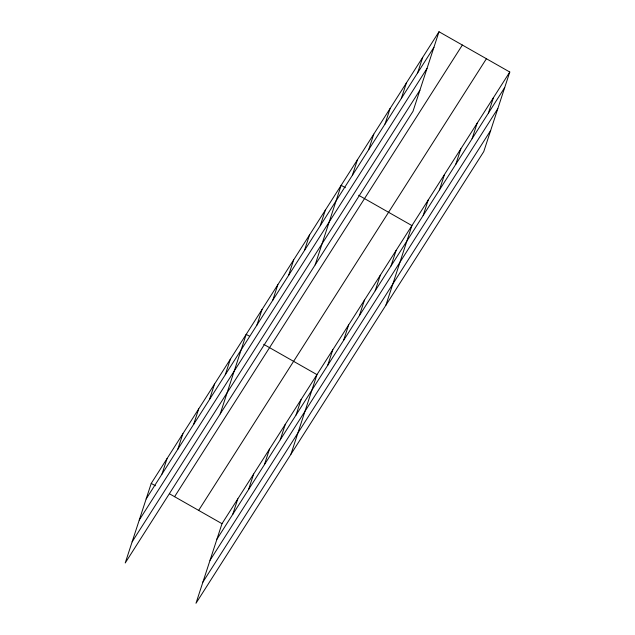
<?xml version="1.0" encoding="UTF-8"?>
<svg xmlns="http://www.w3.org/2000/svg" width="635" height="635" viewBox="0 0 635 635"><rect width="100%" height="100%" fill="white"/><g stroke="black" fill="none" stroke-linecap="round" stroke-linejoin="round"><path stroke-width="0.95" d="M439.007 31.75L151.233 483.41L125.222 562.975L413.004 111.316L439.007 31.75L509.778 72.025L483.767 151.59L195.993 603.25L221.996 523.684L509.778 72.025M161.988 474.083L167.061 458.565M177.816 449.247L182.888 433.729M193.643 424.402L198.715 408.884M209.471 399.558L214.543 384.048M225.298 374.721L230.37 359.204M220.194 413.933L246.197 334.359L249.531 336.256M256.953 325.041L262.025 309.523M272.78 300.196L277.852 284.678M288.608 275.352L293.68 259.834M304.435 250.515L309.507 234.998M320.262 225.671L325.334 210.153M232.751 514.358L237.823 498.84M315.158 264.882L341.162 185.317L345.337 187.69M248.579 489.514L253.651 473.996M352.401 175.236L357.473 159.718M264.406 464.677L269.478 449.159M368.705 149.646L373.777 134.128M280.241 439.833L285.305 424.315M385.016 124.047L390.088 108.529M296.069 414.988L301.133 399.478M401.32 98.457L406.392 82.939M290.957 454.2L316.968 374.634L263.716 344.329M417.632 72.858L422.704 57.34M327.724 365.308L332.796 349.79M343.551 340.471L348.623 324.953M359.378 315.627L364.45 300.109M375.206 290.782L380.278 275.272M391.033 265.946L396.105 250.428M385.921 305.157L411.932 225.584L358.68 195.278M423.164 215.511L428.236 199.993M439.476 189.913L444.548 174.395M455.779 164.322L460.851 148.804M472.091 138.724L477.163 123.214M488.394 113.133L493.466 97.615M146.161 498.927L433.935 47.268M139.255 520.065L427.03 68.405M132.136 541.838L419.91 90.178M174.585 496.697L462.359 45.037M198.644 510.389L486.418 58.73M216.924 539.194L504.706 87.535M210.018 560.332L497.792 108.672M202.898 582.112L490.672 130.453M151.233 483.41L155.4 485.783M169.585 493.847L221.996 523.684"/></g></svg>
